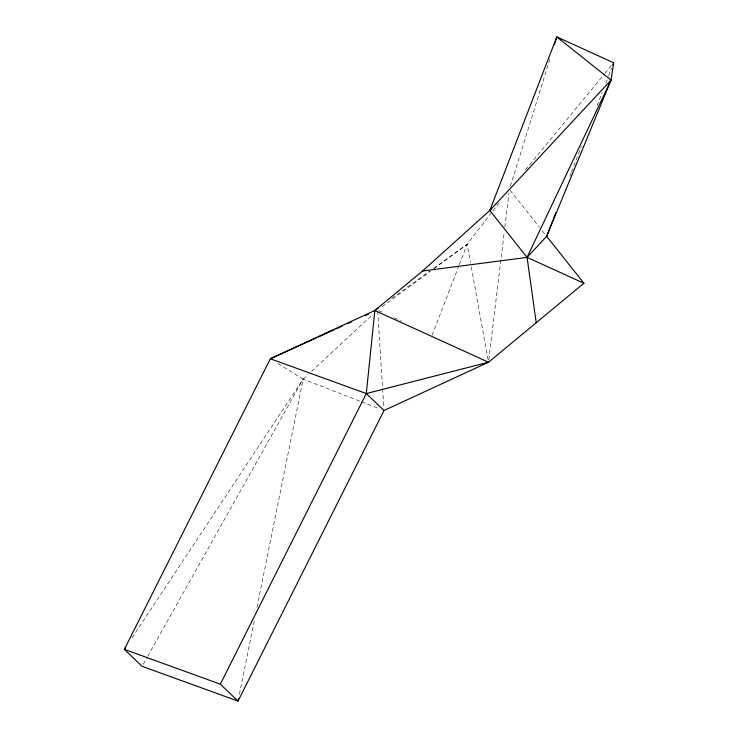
<?xml version="1.0" encoding="UTF-8"?>
<svg xmlns="http://www.w3.org/2000/svg" width="738" height="738" viewBox="0 0 738 738"><rect width="100%" height="100%" fill="white"/><g stroke="black" fill="none" stroke-linecap="round" stroke-linejoin="round"><path stroke-width="0.55" stroke-dasharray="3.69 2.77" d="M488.787 359.932L504.294 231.732M504.847 227.156L508.999 192.821M239.407 694.32L254.481 619.763M256.99 607.337L303.124 379.147L308.143 374.489M510.438 186.096L550.327 57.739M432.09 335.283L458.935 265.708M459.35 264.638L467.191 244.296L492.108 211.889M569.819 176.327L571.055 173.107M571.47 172.037L581.396 146.327M597.097 105.617L602.06 92.757M605.778 83.117L608.26 76.687M608.675 75.617L611.571 68.117M143.2 664.301L147.148 657.272M147.711 656.276L303.124 379.147L360.596 401.426M132.001 637.835L303.124 379.147L276.123 362.367M492.8 210.985L500.419 201.087M525.447 169.906L604.164 74.27M604.892 73.385L611.451 65.424M311.491 371.38L372.598 314.665M382.238 306.621L430.254 271.399M433.953 268.687L467.191 244.296L470.475 262.442M391.629 298.456L429.876 271.04M433.612 268.374L467.191 244.296M361.657 401.841L378.686 408.437M378.659 310.495L383.843 312.93M394.203 317.81L401.454 321.233M510.133 190.284L539.506 227.295M542.365 230.902L545.234 234.509M471.296 266.971L488.095 359.95M377.699 311.15L382.561 387.662M382.635 388.806L383.861 408.215"/><path stroke-width="1.11" d="M238.494 698.84L238.033 701.1L220.321 684.163L366.297 393.566L374.839 310.495L422.542 271.012L489.829 210.459L611.046 80.101L613.638 62.767L556.803 36.9L489.829 210.459L527.08 257.387L583.915 283.254L488.51 362.22L384.009 410.503L238.033 701.1L142.074 666.313L124.362 649.375L270.339 358.779L374.839 310.495L378.566 307.82M554.413 44.575L556.803 36.9L611.046 80.101L546.664 236.317L527.08 257.387L422.542 271.012M552.863 220.247L546.664 236.317L583.915 283.254M553.694 218.107L555.76 212.747M612.808 64.907L613.638 62.767M611.046 80.101L527.08 257.387L536.212 322.737M125.635 647.447L124.362 649.375L220.321 684.163M489.829 210.459L491.397 208.771M316.168 337.939L270.339 358.779L366.297 393.566L384.009 410.503M318.253 336.998L333.871 329.895M335.956 328.945L342.211 326.104M347.413 323.742L351.583 321.842M365.125 315.689L368.253 314.268M366.297 393.566L488.51 362.22L374.839 310.495"/></g></svg>
